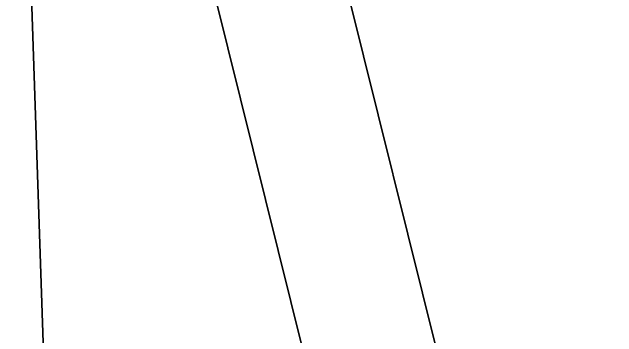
# Model space of a CAD drawing. Header units: millimetres. Extents: x 1333 to 129696, y -57210 to 105899.
# Drawn here: x 57150.85 to 57161.23, y 101184.08 to 101189.66 of the extents above; entities that cross this region are included whole.
import ezdxf

# ---------------------------------------------------------------- set-up
doc = ezdxf.new("R2010")
doc.units = ezdxf.units.MM
doc.header["$LTSCALE"] = 0.5
doc.layers.add('标注线', color=3, linetype='Continuous', lineweight=18)
doc.styles.add('DIM', font='romans.shx', dxfattribs={"width": 0.8, "bigfont": 'bigfont.shx'})
doc.dimstyles.new('DEH 1-1', dxfattribs={"dimtxt": 3.5, "dimasz": 2.5, "dimexe": 1, "dimexo": 0.625, "dimgap": 1.2, "dimtad": 1, "dimtoh": 1, "dimdsep": 46, "dimtxsty": 'DIM', "dimblk": 'OPEN', "dimcen": 0, "dimclrd": 8, "dimclre": 8, "dimclrt": 2, "dimazin": 2, "dimtfac": 0.5, "dimtmove": 0, "dimatfit": 3, "dimldrblk": 'OPEN', "dimfxl": 0, "dimtolj": 2, "dimlwd": 18, "dimlwe": 18, "dimarcsym": 0})

# ---------------------------------------------------------------- blocks, each defined once
blk = doc.blocks.new('_Open')
at = {"color": 0, "linetype": 'ByBlock', "lineweight": -2}
for p, q in [((-1, 0.1667), (0, 0)), ((-1, -0.1667), (0, 0)), ((0, 0), (-1, 0))]:
    blk.add_line(p, q, dxfattribs=at)

msp = doc.modelspace()

# ---------------------------------------------------------------- linework, layer by layer
at = {"color": 7, "lineweight": 35}
for p, q in [((57150.853, 101199.612), (57151.617, 101177.335)), ((57154.29, 101199.332), (57160.201, 101175.563)), ((57152.159, 101198.682), (57158.071, 101174.913))]:
    msp.add_line(p, q, dxfattribs=at)

# ---------------------------------------------------------------- leaders
at = {"layer": '标注线'}
msp.add_leader([(57156.64, 101216.55), (57174.154, 101187.028), (57212.097, 101187.028)], dimstyle='DEH 1-1', override={"dimgap": 1.2, "dimtad": 1}, dxfattribs=at)

doc.saveas('drawing.dxf')
